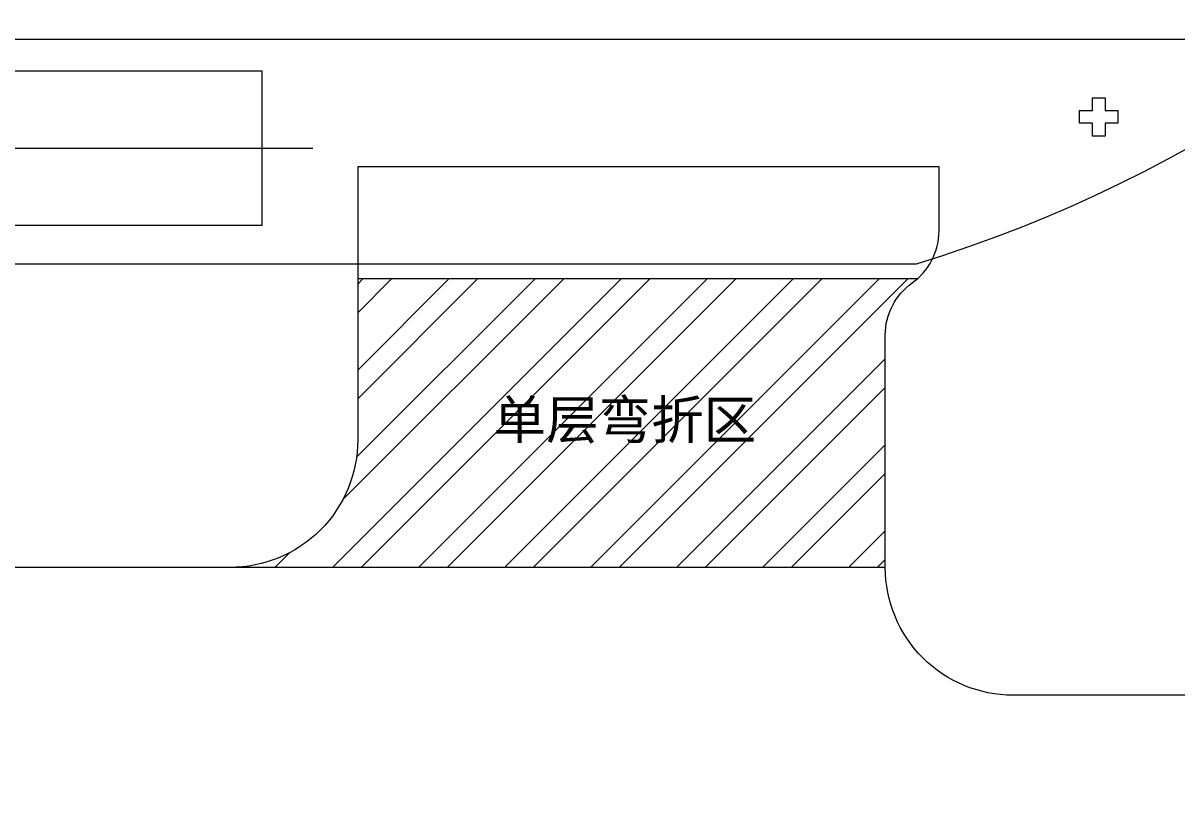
# Model space of a CAD drawing. Header units: millimetres. Extents: x 1167 to 2098, y -78 to 499.
# Drawn here: x 1612.24 to 1621.27, y 280.01 to 286.18 of the extents above; entities that cross this region are included whole.
import ezdxf
from ezdxf.lldxf.tags import DXFTag

# ---------------------------------------------------------------- set-up
doc = ezdxf.new("R2010")
doc.units = ezdxf.units.MM
doc.layers.get('0').update_dxf_attribs({"lineweight": 5})
for name, color, linetype, lineweight in [('Encap', 210, 'Continuous', 5), ('ITO', 2, 'Continuous', 5), ('MFPC', 50, 'Continuous', 5)]:
    doc.layers.add(name, color=color, linetype=linetype, lineweight=lineweight)
doc.styles.add('汉字', font='')
doc.styles.get('汉字').set_extended_font_data('SimSun')
tags = doc.linetypes.add('CENTER', pattern=[0.6, 0.375, -0.075, 0.075, -0.075]).pattern_tags.tags
tags[10:11] = [DXFTag(74, 4), DXFTag(75, 0), DXFTag(340, '0'), DXFTag(46, 1.0), DXFTag(50, 0.0), DXFTag(44, 0.0), DXFTag(45, 0.0)]
tags[8:9] = [DXFTag(74, 4), DXFTag(75, 0), DXFTag(340, '0'), DXFTag(46, 1.0), DXFTag(50, 0.0), DXFTag(44, 0.0), DXFTag(45, 0.0)]
tags[6:7] = [DXFTag(74, 4), DXFTag(75, 0), DXFTag(340, '0'), DXFTag(46, 1.0), DXFTag(50, 0.0), DXFTag(44, 0.0), DXFTag(45, 0.0)]
tags[4:5] = [DXFTag(74, 4), DXFTag(75, 0), DXFTag(340, '0'), DXFTag(46, 1.0), DXFTag(50, 0.0), DXFTag(44, 0.0), DXFTag(45, 0.0)]

msp = doc.modelspace()

# ---------------------------------------------------------------- hatches: boundary and pattern name
at = {"lineweight": 5}
h = msp.add_hatch(dxfattribs=at)
h.set_pattern_fill('ANSI32', color=252, scale=0.05)
h.set_pattern_definition([(45, (158.29197, 260.14377), (-0.3367596, 0.3367596), []), (45, (158.5165, 260.14377), (-0.3367596, 0.3367596), [])])
h.paths.add_polyline_path([(1601.404, 284.1739, 0.0371), (1601.4219, 284.1332, -0.122652), (1601.5971, 283.4297), (1601.5971, 281.9139), (1606.1368, 281.9139, -0.414214), (1605.1368, 282.9139), (1605.1368, 284.1739)])
h.paths.add_polyline_path([(1614.8568, 284.1739), (1614.8568, 282.9139, -0.414214), (1613.8568, 281.9139), (1618.986, 281.9139), (1618.986, 283.7341, -0.242891), (1619.1964, 284.1417, 0.025958), (1619.2371, 284.1739)])
h.paths.add_polyline_path([(1602.2515, 282.7763), (1604.6063, 282.7763), (1604.6063, 283.3749), (1602.2515, 283.3749)], flags=24)
h.paths.add_polyline_path([(1615.8204, 282.7763), (1618.1752, 282.7763), (1618.1752, 283.3749), (1615.8204, 283.3749)], flags=24)

# ---------------------------------------------------------------- linework, layer by layer
at = {"color": 252, "lineweight": 5}
for points in [[(1619.2371, 284.1739), (1614.8568, 284.1739)], [(1618.986, 281.9139), (1613.8568, 281.9139)]]:
    msp.add_lwpolyline(points, dxfattribs=at)
at = {"layer": 'Encap', "lineweight": 0}
msp.add_lwpolyline([(1597.3443, 286.0514), (1622.6494, 286.0514)], dxfattribs=at)
at = {"layer": 'ITO', "color": 2, "lineweight": 5}
msp.add_lwpolyline([(1593.1268, 294.2914, 0.321652), (1600.7638, 284.2914), (1619.2298, 284.2914, 0.321652), (1626.8668, 294.2914), (1626.8668, 317.6674, 0.414214), (1617.2668, 327.2674), (1602.7268, 327.2674, 0.414214), (1593.1268, 317.6674)], format="xyb", close=True, dxfattribs=at)
at = {"layer": 'ITO', "lineweight": 5}
msp.add_lwpolyline([(1614.1068, 284.5914), (1605.8868, 284.5914), (1605.8868, 285.8014), (1614.1068, 285.8014), (1614.1068, 284.5914)], close=True, dxfattribs=at)
at = {"layer": 'ITO', "lineweight": 0}
msp.add_lwpolyline([(1620.6068, 285.2914), (1620.6068, 285.3914), (1620.5068, 285.3914), (1620.5068, 285.4914), (1620.6068, 285.4914), (1620.6068, 285.5914), (1620.7068, 285.5914), (1620.7068, 285.4914), (1620.8068, 285.4914), (1620.8068, 285.3914), (1620.7068, 285.3914), (1620.7068, 285.2914)], close=True, dxfattribs=at)
at = {"layer": 'ITO', "color": 1, "linetype": 'CENTER', "lineweight": 5}
msp.add_lwpolyline([(1605.4884, 285.1964), (1614.5052, 285.1964)], dxfattribs=at)
at = {"layer": 'MFPC', "lineweight": 5}
msp.add_lwpolyline([(1626.3668, 270.4714), (1626.3668, 272.6839, 0.237726), (1621.9479, 280.8247, 0.152849), (1621.6628, 280.9139), (1619.986, 280.9139, -0.414214), (1618.986, 281.9139), (1618.986, 283.7341, -0.242891), (1619.1964, 284.1417, 0.242891), (1619.4068, 284.5493), (1619.4068, 285.0514), (1614.8568, 285.0514), (1614.8568, 282.9139, -0.414214), (1613.8568, 281.9139), (1606.1368, 281.9139, -0.414214)], format="xyb", dxfattribs=at)

# ---------------------------------------------------------------- texts
at = {"color": 7, "lineweight": 5, "true_color": 0xffffff, "style": '汉字'}
msp.add_text('单层弯折区', height=0.30139, dxfattribs=at).set_placement((1615.9202, 282.9198))

doc.saveas('drawing.dxf')
